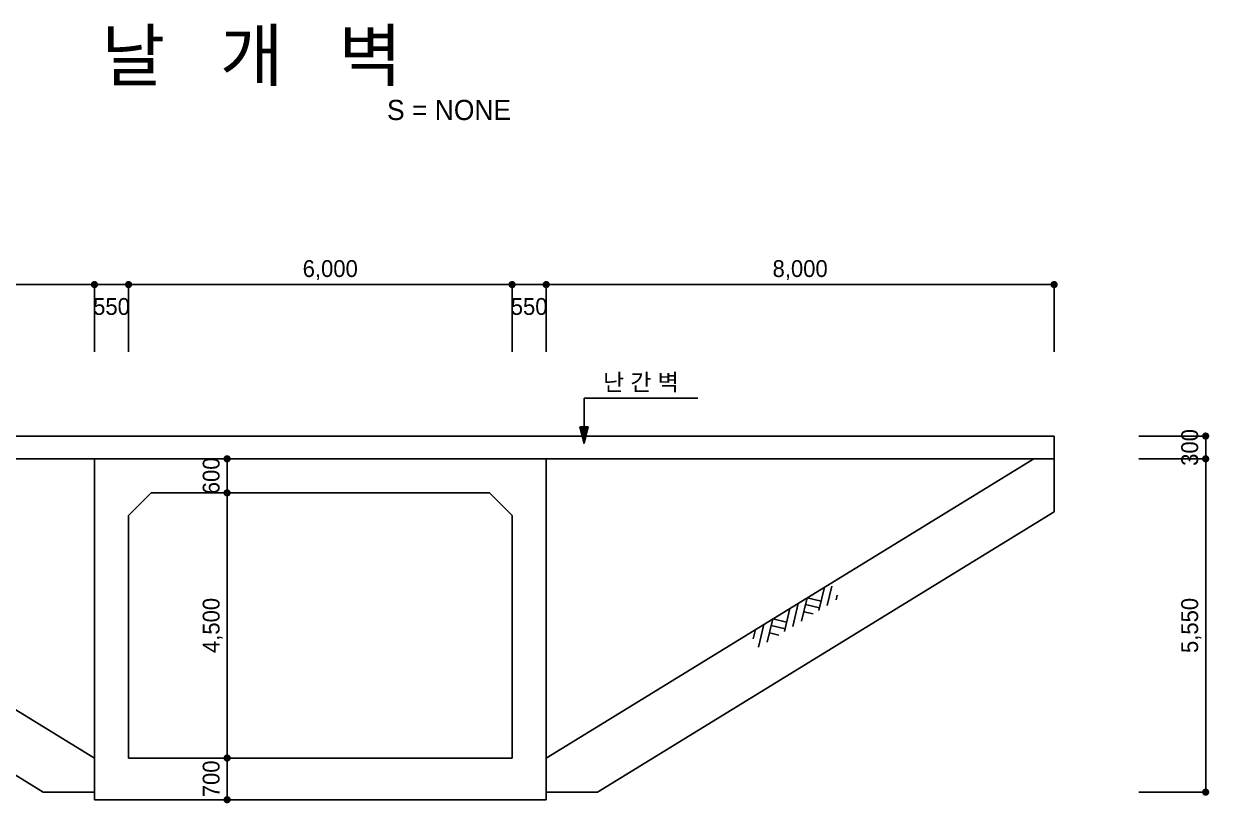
# Model space of a CAD drawing. Header units: metres. Extents: x 3558 to 3726, y 2272 to 2391.
# Drawn here: x 3623.08 to 3663.3, y 2300.49 to 2326.95 of the extents above; entities that cross this region are included whole.
import ezdxf
from ezdxf.enums import TextEntityAlignment as Align

# ---------------------------------------------------------------- set-up
doc = ezdxf.new("R2010")
doc.units = ezdxf.units.M
doc.header["$LTSCALE"] = 0.3
for name, color, linetype in [('CC-DIML', 1, 'Continuous'), ('CC-DIMT', 3, 'Continuous'), ('CC-GRND', 3, 'Continuous'), ('CC-LEAL', 1, 'Continuous'), ('CC-LEAT', 3, 'Continuous'), ('CD-BOXC-WALL', 4, 'Continuous'), ('CZ-SYMB', 2, 'Continuous'), ('CZ-TEX1', 6, 'Continuous')]:
    doc.layers.add(name, color=color, linetype=linetype)
doc.styles.get("Standard").update_dxf_attribs({"font": '돋움.ttf'})

# ---------------------------------------------------------------- blocks, each defined once
blk = doc.blocks.new('CZHEGRD')
for p, q in [((-7, -1.000000000000114), (-6, 0)), ((-4.564332332018921, 0), (-7, -2.435667667981079)), ((-3, 0), (-5.499999999999886, -2.5)), ((-3, 0), (-1.5, -1.5)), ((-2.499999999999886, -2.5), (0, 0)), ((1.435667667981079, 0), (-1.064332332018807, -2.5)), ((3, 0), (0.5000000000001137, -2.5)), ((3, 0), (4.5, -1.5)), ((3.500000000000114, -2.5), (6, 0)), ((-3.5, -2.5), (-4.5, -1.5)), ((-2.217833833990539, -2.217833833990539), (-3.717833833990539, -0.7178338339906531)), ((2.5, -2.5), (1.5, -1.5)), ((3.782166166009461, -2.217833833990539), (2.282166166009461, -0.7178338339906531)), ((7.000000000000114, -0.4356676679809652), (4.935667667981193, -2.5)), ((7.000000000000114, -2), (6.500000000000114, -2.5))]:
    blk.add_line(p, q)

msp = doc.modelspace()

# ---------------------------------------------------------------- linework, layer by layer
at = {"layer": 'CC-DIML'}
for p, q in [((3608.255211840804, 2318.098462912858), (3658.03616421191, 2318.098462912858)), ((3625.483783265949, 2318.098462912858), (3625.483783265949, 2315.812748627599)), ((3626.640926122874, 2318.098462912858), (3626.640926122874, 2315.812748627599)), ((3639.650449929841, 2318.098462912858), (3639.650449929841, 2315.812748627599)), ((3640.807592786766, 2318.098462912858), (3640.807592786766, 2315.812748627599)), ((3658.03616421191, 2318.098462912858), (3658.03616421191, 2315.812748627599)), ((3663.179021353775, 2312.955605769961), (3660.907817412064, 2312.955605769961)), ((3663.179021353775, 2300.869891484185), (3663.179021353775, 2312.955605769961)), ((3629.983783265051, 2300.612748627053), (3629.983783265051, 2312.184177198568)), ((3663.179021353775, 2312.184177198568), (3660.907817412064, 2312.184177198568)), ((3663.179021353775, 2300.869891484185), (3660.907817412064, 2300.869891484185))]:
    msp.add_line(p, q, dxfattribs=at)
at = {"layer": 'CC-DIML', "const_width": 0.1224489795665139}
for points in [[(3625.527075517855, 2318.055170660984, 0.9999999999999999), (3625.440491014042, 2318.14175516473, 0.9999999999999999)], [(3626.684218374781, 2318.055170660984, 0.9999999999999999), (3626.597633870969, 2318.14175516473, 0.9999999999999999)], [(3639.693742181746, 2318.055170660984, 0.9999999999999999), (3639.607157677935, 2318.14175516473, 0.9999999999999999)], [(3640.850885038671, 2318.055170660984, 0.9999999999999999), (3640.76430053486, 2318.14175516473, 0.9999999999999999)], [(3658.07945646385, 2318.055170660984, 0.9999999999999999), (3657.992871960005, 2318.14175516473, 0.9999999999999999)], [(3663.222313605679, 2312.91231351809, 0.9999999999999999), (3663.135729101835, 2312.9988980219, 0.9999999999999999)], [(3630.02707551699, 2312.140884946628, 0.9999999999999999), (3629.940491013146, 2312.22746945044, 0.9999999999999999)], [(3663.222313605679, 2312.140884946628, 0.9999999999999999), (3663.135729101835, 2312.22746945044, 0.9999999999999999)], [(3630.02707551699, 2310.983742089504, 0.9999999999999999), (3629.940491013146, 2311.070326593315, 0.9999999999999999)], [(3630.02707551699, 2301.983742089437, 0.9999999999999999), (3629.940491013146, 2302.07032659325, 0.9999999999999999)], [(3663.222313605679, 2300.826599232313, 0.9999999999999999), (3663.135729101835, 2300.913183736125, 0.9999999999999999)], [(3630.02707551699, 2300.569456375182, 0.9999999999999999), (3629.940491013146, 2300.656040878993, 0.9999999999999999)]]:
    msp.add_lwpolyline(points, format="xyb", close=True, dxfattribs=at)
at = {"layer": 'CC-GRND', "color": 3}
for p, q in [((3625.483783265949, 2302.027034341377), (3608.94411145455, 2312.184177198568)), ((3640.807592786766, 2302.027034341377), (3657.347264598098, 2312.184177198568))]:
    msp.add_line(p, q, dxfattribs=at)
at = {"layer": 'CC-LEAL'}
for p, q in [((3642.093307072224, 2312.69846291283), (3642.093307072224, 2314.241320055686)), ((3642.093307072224, 2314.241320055686), (3645.950449928596, 2314.241320055686)), ((3641.950449929394, 2313.269891484145), (3642.236164215052, 2313.269891484145)), ((3642.093307072224, 2312.69846291283), (3641.950449929394, 2313.269891484145)), ((3641.979021357954, 2313.269891484145), (3641.979021357954, 2313.155605769909)), ((3642.007592786512, 2313.269891484145), (3642.007592786512, 2313.041320055606)), ((3642.036164215105, 2313.269891484145), (3642.036164215105, 2312.927034341369)), ((3642.064735643664, 2313.269891484145), (3642.064735643664, 2312.812748627133)), ((3642.093307072224, 2313.269891484145), (3642.093307072224, 2312.69846291283)), ((3642.236164215052, 2313.269891484145), (3642.093307072224, 2312.69846291283)), ((3642.121878500782, 2313.269891484145), (3642.121878500782, 2312.812748627133)), ((3642.150449929343, 2313.269891484145), (3642.150449929343, 2312.927034341369)), ((3642.179021357935, 2313.269891484145), (3642.179021357935, 2313.041320055606)), ((3642.207592786493, 2313.269891484145), (3642.207592786493, 2313.155605769909))]:
    msp.add_line(p, q, dxfattribs=at)
at = {"layer": 'CD-BOXC-WALL'}
for p, q in [((3608.255211840804, 2312.955605769961), (3625.483783265949, 2312.955605769961)), ((3625.483783265949, 2312.955605769961), (3640.807592786766, 2312.955605769961)), ((3640.807592786766, 2312.955605769961), (3658.03616421191, 2312.955605769961)), ((3658.03616421191, 2312.955605769961), (3658.03616421191, 2310.384177198514)), ((3608.255211840804, 2312.184177198568), (3625.483783265949, 2312.184177198568)), ((3625.483783265949, 2312.184177198568), (3625.483783265949, 2300.612748627053)), ((3625.483783265949, 2312.184177198568), (3640.807592786766, 2312.184177198568)), ((3640.807592786766, 2300.612748627053), (3640.807592786766, 2312.184177198568)), ((3640.807592786766, 2312.184177198568), (3658.03616421191, 2312.184177198568)), ((3627.412354694135, 2311.027034341377), (3626.640926122874, 2310.255605769981)), ((3627.412354694135, 2311.027034341377), (3638.879021358579, 2311.027034341377)), ((3639.650449929841, 2310.255605769981), (3638.879021358579, 2311.027034341377)), ((3608.255211840804, 2310.384177198514), (3623.748068980595, 2300.869891484185)), ((3626.640926122874, 2310.255605769981), (3626.640926122874, 2302.027034341377)), ((3639.650449929841, 2302.027034341377), (3639.650449929841, 2310.255605769981)), ((3658.03616421191, 2310.384177198514), (3642.543307072121, 2300.869891484185)), ((3626.640926122874, 2302.027034341377), (3639.650449929841, 2302.027034341377)), ((3623.748068980595, 2300.869891484185), (3625.483783265949, 2300.869891484185)), ((3642.543307072121, 2300.869891484185), (3640.807592786766, 2300.869891484185)), ((3625.483783265949, 2300.612748627053), (3640.807592786766, 2300.612748627053))]:
    msp.add_line(p, q, dxfattribs=at)

# ---------------------------------------------------------------- block references
at = {"layer": 'CZ-SYMB', "xscale": 0.2285714285185987, "yscale": 0.2285714285389986, "zscale": 1.14285714262897, "rotation": 31.55441528935681}
msp.add_blockref('CZHEGRD', (3649.077427927965, 2307.105605769972), dxfattribs=at)

# ---------------------------------------------------------------- texts
at = {"layer": 'CC-DIMT'}
for s, p in [('6,000', (3633.482214681619, 2318.355605769989)), ('8,000', (3649.421878499338, 2318.355605769989)), ('550', (3626.062354694413, 2317.069891484264)), ('550', (3640.229021358303, 2317.069891484264))]:
    msp.add_text(s, height=0.5714285713144848, dxfattribs=at).set_placement(p, align=Align.CENTER)
for s, p in [('300', (3662.921878496677, 2312.569891484298)), ('600', (3629.726640407985, 2311.605605770005)), ('4,500', (3629.726640407985, 2306.52703434141)), ('5,550', (3662.921878496677, 2306.52703434141)), ('700', (3629.726640407985, 2301.319891484215))]:
    msp.add_text(s, height=0.5714285713144848, rotation=90, dxfattribs=at).set_placement(p, align=Align.CENTER)
at = {"layer": 'CC-LEAT'}
msp.add_text('난 간 벽', height=0.5714285713144848, dxfattribs=at).set_placement((3644.021878500409, 2314.498462912818), align=Align.CENTER)
at = {"layer": 'CZ-TEX1'}
msp.add_text('날   개   벽', height=1.714285714285714, dxfattribs=at).set_placement((3630.819290824174, 2325.896066158847), align=Align.MIDDLE)
msp.add_text('S = NONE', height=0.6857142857142856, rotation=359.999999999974, dxfattribs=at).set_placement((3635.40718457351, 2323.683434500372))

doc.saveas('drawing.dxf')
